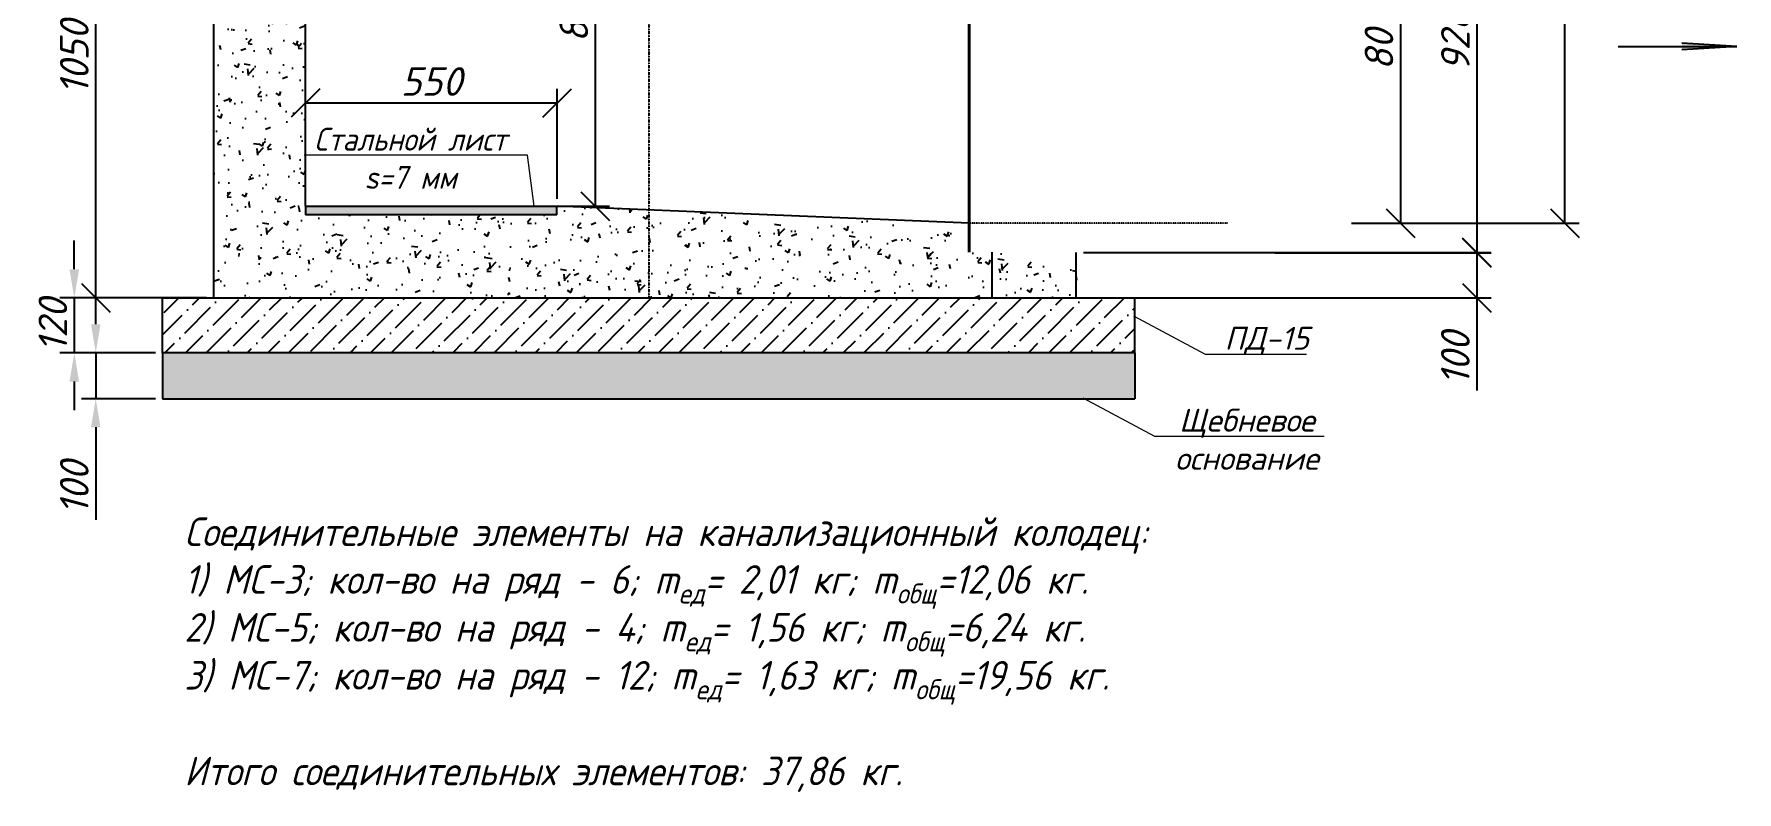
# Model space of a CAD drawing. Header units: millimetres. Extents: x 41756989 to 44740435, y 21258419 to 23626306.
# Drawn here: x 42561562 to 42635959, y 21998376 to 22031463 of the extents above; entities that cross this region are included whole.
import ezdxf
from ezdxf import colors
from ezdxf.entities.mleader import LeaderData, LeaderLine
from ezdxf.math import Vec2, Vec3

# ---------------------------------------------------------------- set-up
doc = ezdxf.new("R2010")
doc.units = ezdxf.units.MM
doc.linetypes.add('ACAD_ISO10W100', pattern=[18.5, 12, -3, 0.5, -3])
doc.linetypes.add('DASHED', pattern=[0.75, 0.5, -0.25])
doc.layers.add('ВК_К1_текст', color=34, linetype='Continuous')
doc.styles.add('note', font='isocpeur.ttf', dxfattribs={"width": 0.9, "oblique": 15})
doc.styles.get("Standard").update_dxf_attribs({"font": 'isocpeui.ttf'})
doc.dimstyles.new('ISO-25', dxfattribs={"dimtxt": 2.5, "dimasz": 2.5, "dimexe": 1.25, "dimexo": 0.625, "dimtad": 1, "dimtxsty": 'Standard', "dimcen": 2.5, "dimadec": 0, "dimazin": 0, "dimtfac": 1, "dimtmove": 0, "dimatfit": 3, "dimfxl": 1, "dimarcsym": 0})
pattern_1 = [(50, (-809614603.9, -416697185.7), (2186.216028, -191.2690265), [228.6, -2514.6]), (355, (-809614604, -416697185.7), (-422.921057, 2292.682143), [182.88, -2011.68701]), (100.4514447, (-809614421.7, -416697201.6), (1763.294965, 2101.413023), [194.2801056, -2137.082935]), (46.1842, (-809614604, -416696576), (3252.948491, -504.507935), [342.9, -3771.9]), (96.6355576, (-809614332.8, -416696618), (2848.849609, 2969.113495), [291.420278, -3205.627298]), (351.18415117, (-809614604, -416696576), (2848.849609, 2969.113495), [274.319605, -3017.516783]), (21, (-809614299.1, -416696728.5), (1819.3726952, -1227.1823782), [228.6, -2514.6]), (326, (-809614299, -416696728.5), (741.62434, 2210.2555935), [182.88, -2011.68]), (71.451445, (-809614147.5, -416696830.7), (2560.9970313, 983.0732266), [194.2801056, -2137.079251]), (37.5, (-809614603.9, -416697185.65), (37.063239, 1014.6604665), [0, -1987.296, 0, -2042.16, 0, -2019.3]), (7.5, (-809614603.9, -416697185.7), (801.8359501, 1202.1668978), [0, -1164.336, 0, -1941.576, 0, -769.62]), (327.5, (-809615283.6, -416697185.65), (1627.087142, -68.7449279), [0, -762, 0, -2377.44, 0, -3154.68]), (317.5, (-809615588.4, -416697185.7), (1777.5501766, 305.1178924), [0, -990.6, 0, -1578.864, 0, -2240.28])]

# ---------------------------------------------------------------- blocks, each defined once
blk = doc.blocks.new('_Oblique')
at = {"color": 0, "linetype": 'ByBlock', "lineweight": -2}
blk.add_line((-0.5, -0.5), (0.5, 0.5), dxfattribs=at)
blk = doc.blocks.new('*D76')
at = {"color": 0, "lineweight": -2, "transparency": 16777216}
for p, q in [((42618982, 22039204), (42621882, 22039204)), ((42621257, 22039204), (42621257, 22023204)), ((42619123, 22023204), (42621882, 22023204))]:
    blk.add_line(p, q, dxfattribs=at)
at = {"layer": 'Defpoints', "color": 0, "transparency": 16777216}
for p in [(42618669, 22039204), (42618810, 22023204), (42621257, 22023204)]:
    blk.add_point(p, dxfattribs=at)
at = {"color": 0, "lineweight": -2, "transparency": 16777216, "xscale": 1250, "yscale": 1250, "zscale": 1250}
for p, rotation in [((42621257, 22039204), 90), ((42621257, 22023204), 270)]:
    blk.add_blockref('_Oblique', p, dxfattribs=dict(at, rotation=rotation))
at = {"color": 0, "lineweight": 5, "transparency": 16777216, "insert": (42620319, 22031204), "char_height": 1250, "attachment_point": 5, "rotation": 90}
blk.add_mtext('800', dxfattribs=at)
blk = doc.blocks.new('*D81')
at = {"color": 0, "lineweight": -2, "transparency": 16777216}
for p, q in [((42573416, 22024268), (42573416, 22029080)), ((42584416, 22024268), (42584416, 22029080)), ((42573416, 22028455), (42584416, 22028455))]:
    blk.add_line(p, q, dxfattribs=at)
at = {"layer": 'Defpoints', "color": 0, "transparency": 16777216}
for p in [(42584416, 22028455), (42573416, 22023955), (42584416, 22023955)]:
    blk.add_point(p, dxfattribs=at)
at = {"color": 0, "lineweight": -2, "transparency": 16777216, "xscale": 1250, "yscale": 1250, "zscale": 1250, "rotation": 180}
blk.add_blockref('_Oblique', (42573416, 22028455), dxfattribs=at)
at = {"color": 0, "lineweight": -2, "transparency": 16777216, "xscale": 1250, "yscale": 1250, "zscale": 1250}
blk.add_blockref('_Oblique', (42584416, 22028455), dxfattribs=at)
at = {"color": 0, "lineweight": 5, "transparency": 16777216, "insert": (42578916, 22029393), "char_height": 1250, "attachment_point": 5}
blk.add_mtext('550', dxfattribs=at)
blk = doc.blocks.new('*D78')
at = {"color": 0, "lineweight": -2, "transparency": 16777216}
for p, q in [((42583728, 22040944), (42586705, 22040944)), ((42586080, 22040944), (42586080, 22023955)), ((42583728, 22023955), (42586705, 22023955))]:
    blk.add_line(p, q, dxfattribs=at)
at = {"layer": 'Defpoints', "color": 0, "transparency": 16777216}
for p in [(42583416, 22040944), (42583416, 22023955), (42586080, 22023955)]:
    blk.add_point(p, dxfattribs=at)
at = {"color": 0, "lineweight": -2, "transparency": 16777216, "xscale": 1250, "yscale": 1250, "zscale": 1250}
for p, rotation in [((42586080, 22040944), 90), ((42586080, 22023955), 270)]:
    blk.add_blockref('_Oblique', p, dxfattribs=dict(at, rotation=rotation))
at = {"color": 0, "lineweight": 5, "transparency": 16777216, "insert": (42585142, 22032450), "char_height": 1250, "attachment_point": 5, "rotation": 90}
blk.add_mtext('850', dxfattribs=at)
blk = doc.blocks.new('*D84')
at = {"color": 0, "lineweight": -2, "transparency": 16777216}
for p, q in [((42569103, 22040944), (42563632, 22040944)), ((42564257, 22019944), (42564257, 22040944)), ((42569103, 22019944), (42563632, 22019944))]:
    blk.add_line(p, q, dxfattribs=at)
at = {"layer": 'Defpoints', "color": 0, "transparency": 16777216}
for p in [(42564257, 22040944), (42569416, 22040944), (42569416, 22019944)]:
    blk.add_point(p, dxfattribs=at)
at = {"color": 0, "lineweight": -2, "transparency": 16777216, "xscale": 1250, "yscale": 1250, "zscale": 1250}
for p, rotation in [((42564257, 22040944), 90), ((42564257, 22019944), 270)]:
    blk.add_blockref('_Oblique', p, dxfattribs=dict(at, rotation=rotation))
at = {"color": 0, "lineweight": 5, "transparency": 16777216, "insert": (42563320, 22030444), "char_height": 1250, "attachment_point": 5, "rotation": 90}
blk.add_mtext('1050', dxfattribs=at)
blk = doc.blocks.new('*D85')
at = {"color": 0, "lineweight": -2, "transparency": 16777216}
for p, q in [((42563320, 22021194), (42563320, 22022444)), ((42563945, 22019944), (42562695, 22019944)), ((42563320, 22019944), (42563320, 22017544)), ((42566861, 22017544), (42562695, 22017544)), ((42563320, 22016294), (42563320, 22015044))]:
    blk.add_line(p, q, dxfattribs=at)
at = {"color": 0, "transparency": 16777216}
for points in [[(42563111, 22021194), (42563528, 22021194), (42563320, 22019944)], [(42563111, 22016294), (42563528, 22016294), (42563320, 22017544)]]:
    blk.add_solid(points, dxfattribs=at)
at = {"layer": 'Defpoints', "color": 0, "transparency": 16777216}
for p in [(42564257, 22019944), (42563320, 22017544), (42567174, 22017544)]:
    blk.add_point(p, dxfattribs=at)
at = {"color": 0, "lineweight": 5, "transparency": 16777216, "insert": (42562382, 22018744), "char_height": 1250, "attachment_point": 5, "rotation": 90}
blk.add_mtext('120', dxfattribs=at)
blk = doc.blocks.new('*D86')
at = {"color": 0, "lineweight": -2, "transparency": 16777216}
for p, q in [((42564257, 22018794), (42564257, 22020044)), ((42566861, 22017544), (42563632, 22017544)), ((42564257, 22017544), (42564257, 22015544)), ((42566861, 22015544), (42563632, 22015544)), ((42564257, 22014294), (42564257, 22010255))]:
    blk.add_line(p, q, dxfattribs=at)
at = {"color": 0, "transparency": 16777216}
for points in [[(42564049, 22018794), (42564466, 22018794), (42564257, 22017544)], [(42564049, 22014294), (42564466, 22014294), (42564257, 22015544)]]:
    blk.add_solid(points, dxfattribs=at)
at = {"layer": 'Defpoints', "color": 0, "transparency": 16777216}
for p in [(42567174, 22017544), (42564257, 22015544), (42567174, 22015544)]:
    blk.add_point(p, dxfattribs=at)
at = {"color": 0, "lineweight": 5, "transparency": 16777216, "insert": (42563320, 22011650), "char_height": 1250, "attachment_point": 5, "rotation": 90}
blk.add_mtext('100', dxfattribs=at)
blk = doc.blocks.new('*D77')
at = {"color": 0, "lineweight": -2, "transparency": 16777216}
for p, q in [((42621357, 22082444), (42629060, 22082444)), ((42628435, 22023204), (42628435, 22082444)), ((42621358, 22023204), (42629060, 22023204))]:
    blk.add_line(p, q, dxfattribs=at)
at = {"layer": 'Defpoints', "color": 0, "transparency": 16777216}
for p in [(42621044, 22082444), (42628435, 22082444), (42621045, 22023204)]:
    blk.add_point(p, dxfattribs=at)
at = {"color": 0, "lineweight": -2, "transparency": 16777216, "xscale": 1250, "yscale": 1250, "zscale": 1250}
for p, rotation in [((42628435, 22082444), 90), ((42628435, 22023204), 270)]:
    blk.add_blockref('_Oblique', p, dxfattribs=dict(at, rotation=rotation))
at = {"color": 0, "lineweight": 5, "transparency": 16777216, "insert": (42627497, 22052824), "char_height": 1250, "attachment_point": 5, "rotation": 90}
blk.add_mtext('2962', dxfattribs=at)
blk = doc.blocks.new('*D88')
at = {"color": 0, "lineweight": -2, "transparency": 16777216}
for p, q in [((42616007, 22040464), (42625219, 22040464)), ((42624594, 22040464), (42624594, 22021906)), ((42615766, 22021906), (42625219, 22021906))]:
    blk.add_line(p, q, dxfattribs=at)
at = {"layer": 'Defpoints', "color": 0, "transparency": 16777216}
for p in [(42615695, 22040464), (42615454, 22021906), (42624594, 22021906)]:
    blk.add_point(p, dxfattribs=at)
at = {"color": 0, "lineweight": -2, "transparency": 16777216, "xscale": 1250, "yscale": 1250, "zscale": 1250}
for p, rotation in [((42624594, 22040464), 90), ((42624594, 22021906), 270)]:
    blk.add_blockref('_Oblique', p, dxfattribs=dict(at, rotation=rotation))
at = {"color": 0, "lineweight": 5, "transparency": 16777216, "insert": (42623656, 22031185), "char_height": 1250, "attachment_point": 5, "rotation": 90}
blk.add_mtext('928', dxfattribs=at)
blk = doc.blocks.new('_None')
blk = doc.blocks.new('*D92')
at = {"color": 0, "lineweight": -2, "transparency": 16777216}
for p, q in [((42607408, 22021931), (42625219, 22021931)), ((42624594, 22021931), (42624594, 22019944)), ((42607408, 22019944), (42625219, 22019944)), ((42624594, 22019944), (42624594, 22015905))]:
    blk.add_line(p, q, dxfattribs=at)
at = {"layer": 'Defpoints', "color": 0, "transparency": 16777216}
for p in [(42607095, 22021931), (42607095, 22019944), (42624594, 22019944)]:
    blk.add_point(p, dxfattribs=at)
at = {"color": 0, "lineweight": -2, "transparency": 16777216, "xscale": 1250, "yscale": 1250, "zscale": 1250}
for p, rotation in [((42624594, 22021931), 90), ((42624594, 22019944), 270)]:
    blk.add_blockref('_Oblique', p, dxfattribs=dict(at, rotation=rotation))
at = {"color": 0, "lineweight": 5, "transparency": 16777216, "insert": (42623656, 22017300), "char_height": 1250, "attachment_point": 5, "rotation": 90}
blk.add_mtext('100', dxfattribs=at)

msp = doc.modelspace()

# ---------------------------------------------------------------- hatches: boundary and pattern name
at = {"transparency": 33554567}
h = msp.add_hatch(dxfattribs=at)
h.set_pattern_fill('AR-CONC', color=256, scale=12)
h.set_pattern_definition(pattern_1)
h.paths.add_polyline_path([(42569415.751, 22019944.46), (42588415.751, 22019944.46), (42588415.751, 22023788.588), (42584415.751, 22023955.481), (42584403.27, 22023955.481), (42584403.27, 22023575.945), (42573415.751, 22023575.945), (42573415.751, 22023955.481), (42573415.751, 22040944.46), (42569415.751, 22040944.46)])
h = msp.add_hatch()
h.set_pattern_fill('ANSI31', color=256, scale=1.066667)
h.set_pattern_definition([(45, (41206525.9979, 17042246.12908), (-0.0942809041582, 0.0942809041582), [])])
h.paths.add_polyline_path([(42635958.566, 22030917.073), (42633552.639, 22030917.073), (42633552.639, 22030772.962)])
h.paths.add_polyline_path([(42633552.639, 22031061.184), (42633552.639, 22030917.073), (42635958.566, 22030917.073)])
h = msp.add_hatch(color=256)
h.dxf.hatch_style = 1
h.paths.add_polyline_path([(42573415.751, 22023955.481), (42573415.751, 22023575.945), (42584403.27, 22023575.945), (42584403.27, 22023955.481)])
h = msp.add_hatch(dxfattribs=at)
h.set_pattern_fill('AR-CONC', color=256, scale=12)
h.set_pattern_definition(pattern_1)
h.paths.add_polyline_path([(42588415.751, 22023788.588), (42588415.751, 22019944.46), (42603415.751, 22019944.46), (42603415.751, 22021941.512), (42602415.751, 22021944.46), (42602415.751, 22023204.46)])
h.paths.add_polyline_path([(42603415.751, 22021941.512), (42603415.751, 22019944.46), (42607095.348, 22019944.46), (42607095.348, 22021930.663)])
at = {"transparency": 33554539}
h = msp.add_hatch(dxfattribs=at)
h.set_pattern_fill('ANSI36', color=256, scale=200)
h.set_pattern_definition([(45, (-809614603.9, -416697185.65), (336.75960454, 1234.78521665), [1587.5, -317.5, 0, -317.5])])
h.paths.add_polyline_path([(42609657.886, 22019944.46), (42567173.616, 22019944.46), (42567173.616, 22017544.46), (42609657.886, 22017544.46)])
at = {"transparency": 33554567}
h = msp.add_hatch(dxfattribs=at)
h.set_pattern_fill('AR-CONC', color=256, scale=10)
h.set_pattern_definition([(50, (-809614603.9, -416697185.7), (1821.84669, -159.3908554), [190.5, -2095.5]), (355, (-809614604, -416697185.7), (-352.4342142, 1910.5684524), [152.4, -1676.4058417]), (100.4514447, (-809614452.1, -416697199), (1469.412471, 1751.177519), [161.900088, -1780.902446]), (46.1842, (-809614604, -416696677.7), (2710.790409, -420.4232793), [285.75, -3143.25]), (96.6355576, (-809614378, -416696712.7), (2374.0413405, 2474.261246), [242.850231, -2671.356082]), (351.18415117, (-809614604, -416696677.7), (2374.041341, 2474.261246), [228.599671, -2514.597319]), (21, (-809614349.9, -416696804.7), (1516.1439127, -1022.6519819), [190.5, -2095.5]), (326, (-809614350, -416696804.7), (618.0202835, 1841.8796612), [152.4, -1676.4]), (71.451445, (-809614223.6, -416696889.9), (2134.1641928, 819.227689), [161.900088, -1780.899376]), (37.5, (-809614603.9, -416697185.65), (30.8860325, 845.55038873), [0, -1656.08, 0, -1701.8, 0, -1682.75]), (7.5, (-809614603.9, -416697185.65), (668.1966251, 1001.8057482), [0, -970.28, 0, -1617.98, 0, -641.35]), (327.5, (-809615170.3, -416697185.65), (1355.90595167, -57.28743993), [0, -635, 0, -1981.2, 0, -2628.9]), (317.5, (-809615424.3, -416697185.7), (1481.2918139, 254.2649103), [0, -825.5, 0, -1315.72, 0, -1866.9])])
h.paths.add_polyline_path([(42609657.886, 22017544.46), (42567173.616, 22017544.46), (42567173.616, 22015544.46), (42609657.886, 22015544.46)])

# ---------------------------------------------------------------- linework, layer by layer
at = {"color": 1, "linetype": 'ACAD_ISO10W100', "ltscale": 0.02}
msp.add_line((42588415.751, 22082444.46), (42588415.751, 22019944.46), dxfattribs=at)
for p, q in [((42569415.751, 22019944.46), (42569415.751, 22040944.46)), ((42573415.751, 22023955.481), (42573415.751, 22040944.46)), ((42635958.566, 22030917.073), (42633552.639, 22031061.184)), ((42630774.112, 22030917.073), (42635958.566, 22030917.073)), ((42635958.566, 22030917.073), (42633552.639, 22030772.962)), ((42573415.751, 22023955.481), (42584415.751, 22023955.481)), ((42573415.751, 22023955.481), (42573415.751, 22023575.945)), ((42584403.27, 22023575.945), (42584403.27, 22023956.002)), ((42602415.751, 22023204.46), (42584415.751, 22023955.481)), ((42584403.27, 22023575.945), (42573415.751, 22023575.945)), ((42603415.751, 22019944.46), (42603415.751, 22021944.46)), ((42607095.348, 22019944.46), (42607095.348, 22021930.663)), ((42567173.616, 22019944.46), (42609657.886, 22019944.46)), ((42567173.616, 22017544.46), (42567173.616, 22019944.46)), ((42609657.886, 22017544.46), (42609657.886, 22019944.46)), ((42609657.886, 22017544.46), (42567173.616, 22017544.46)), ((42567173.616, 22017544.46), (42567173.616, 22015544.46)), ((42609657.886, 22017544.46), (42609657.886, 22015544.46)), ((42567173.616, 22015544.46), (42609657.886, 22015544.46))]:
    msp.add_line(p, q)
at = {"lineweight": 40}
msp.add_line((42602415.751, 22040464.46), (42602415.751, 22021944.46), dxfattribs=at)
at = {"linetype": 'DASHED', "ltscale": 0.1}
msp.add_line((42613707.938, 22023204.46), (42602415.751, 22023204.46), dxfattribs=at)

# ---------------------------------------------------------------- texts
at = {"insert": (42568126.515, 22010360.935), "char_height": 1250, "width": 71749.97335, "attachment_point": 1, "style": 'note'}
msp.add_mtext('\\A1;Соединительные элементы на канализационный колодец:\\P1) МС-3; кол-во на ряд - 6; m{\\H0.7x;\\S^ ед;}= 2,01 кг; m{\\H0.7x;\\S^ общ;}=12,06 кг.\\P2) МС-5; кол-во на ряд - 4; m{\\H0.7x;\\S^ ед;\\H1.4286x;= 1,56 кг; }m{\\H0.7x;\\S^ общ;\\H1.4286x;=6,24 кг.\\P}3) МС-7; кол-во на ряд - 12; m{\\H0.7x;\\S^ ед;\\H1.4286x;= 1,63 кг; }m{\\H0.7x;\\S^ общ;\\H1.4286x;=19,56 кг.\\P\\PИтого соединительных элементов: 37,86 кг.}', dxfattribs=at)

# ---------------------------------------------------------------- dimensions: what is measured, and where the dimension line sits
at = {"lineweight": 5}
for base, p1, p2, override, picture, middle in [((42628434.959, 22082444.46), (42621045.382, 22023204.46), (42621044.483, 22082444.46), {"dimscale": 500, "dimlfac": 0.05, "dimblk1": 'Oblique', "dimblk2": 'Oblique', "dimsah": 1}, '*D77', (42627497.459, 22052824.46)), ((42564257.299, 22040944.46), (42569415.751, 22019944.46), (42569415.751, 22040944.46), {"dimscale": 500, "dimlfac": 0.05, "dimblk1": 'Oblique', "dimblk2": 'Oblique', "dimsah": 1}, '*D84', (42563319.799, 22030444.46)), ((42621256.626, 22023204.46), (42618669.024, 22039204.46), (42618810.153, 22023204.46), {"dimscale": 500, "dimlfac": 0.05, "dimblk1": 'Oblique', "dimblk2": 'Oblique', "dimsah": 1}, '*D76', (42620319.126, 22031204.46)), ((42564257.299, 22015544.46), (42567173.616, 22017544.46), (42567173.616, 22015544.46), {"dimscale": 500, "dimlfac": 0.05}, '*D86', (42563319.799, 22011649.574))]:
    dim = msp.add_linear_dim(base=base, p1=p1, p2=p2, angle=90, dimstyle='ISO-25', override=override, dxfattribs=at)
    dim.commit()
    dim.dimension.update_dxf_attribs({"geometry": picture, "text_midpoint": middle})
for base, p1, p2, text, override, picture, middle in [((42586079.591, 22023955.481), (42583415.751, 22040944.46), (42583415.751, 22023955.481), '850', {"dimscale": 500, "dimdec": 0, "dimlfac": 0.05, "dimblk1": 'Oblique', "dimblk2": 'Oblique', "dimsah": 1}, '*D78', (42585142.091, 22032449.971)), ((42624593.558, 22021906.019), (42615694.533, 22040464.46), (42615453.831, 22021906.019), '928', {"dimscale": 500, "dimlfac": 0.05, "dimblk1": 'Oblique', "dimblk2": 'Oblique', "dimsah": 1}, '*D88', (42623656.058, 22031185.24)), ((42624593.558, 22019944.46), (42607095.348, 22021930.663), (42607095.348, 22019944.46), '100', {"dimscale": 500, "dimlfac": 0.05, "dimblk1": 'Oblique', "dimblk2": 'Oblique', "dimsah": 1}, '*D92', (42623656.058, 22017299.574))]:
    dim = msp.add_linear_dim(base=base, p1=p1, p2=p2, angle=90, text=text, dimstyle='ISO-25', override=override, dxfattribs=at)
    dim.commit()
    dim.dimension.update_dxf_attribs({"geometry": picture, "text_midpoint": middle})
dim = msp.add_linear_dim(base=(42584415.751, 22028455.462), p1=(42573415.751, 22023955.481), p2=(42584415.751, 22023955.481), dimstyle='ISO-25', override={"dimscale": 500, "dimlfac": 0.05, "dimblk1": 'Oblique', "dimblk2": 'Oblique', "dimsah": 1}, dxfattribs=at)
dim.commit()
dim.dimension.update_dxf_attribs({"geometry": '*D81', "text_midpoint": (42578915.751, 22029392.962)})
dim = msp.add_linear_dim(base=(42563319.799, 22017544.46), p1=(42564257.299, 22019944.46), p2=(42567173.616, 22017544.46), angle=90, dimstyle='ISO-25', override={"dimscale": 500, "dimlfac": 0.05}, dxfattribs=at)
dim.commit()
dim.dimension.update_dxf_attribs({"geometry": '*D85', "text_midpoint": (42563319.799, 22018744.46), "dimtype": 160})

# ---------------------------------------------------------------- leaders
at = {"layer": 'ВК_К1_текст', "color": 0, "linetype": 'Continuous', "lineweight": 5}
ml = msp.add_multileader_mtext('Standard', dxfattribs=at)
ml.set_content('Стальной лист\\Ps=7 мм', style='note')
ml.set_leader_properties(lineweight=15)
ml.set_arrow_properties(name='NONE')
ml.build(insert=Vec2(0, 0))
ml.multileader.update_dxf_attribs({"text_left_attachment_type": 6, "text_right_attachment_type": 6, "dogleg_length": 0.1, "arrow_head_size": 1000, "scale": 20})
ctx = ml.context
ctx.base_point, ctx.scale, ctx.char_height, ctx.arrow_head_size, ctx.landing_gap_size, ctx.plane_origin = Vec3(42572930.171, 22026172.492), 20, 1000, 1000, 800, Vec3(42546910.506, 21453417.523)
ctx.left_attachment, ctx.right_attachment, ctx.text_align_type = 6, 6, 1
notes = []
notes.append((ctx, [(1, (1, 1, 0), (42583118.12, 22026172.492), (-1, 0), 40, [(0, [(42583415.751, 22023955.481)], 0, [])])]))
ctx.mtext.insert, ctx.mtext.alignment, ctx.mtext.flow_direction = Vec3(42578004.146, 22027372.492), 2, 5
ml = msp.add_multileader_mtext('Standard', dxfattribs=at)
ml.set_content('{\\fISOCPEUR|b0|i1|c204|p34;\\Q0;\\W1;ПД-15}', style='note')
ml.set_leader_properties(lineweight=15)
ml.set_arrow_properties(name='NONE')
ml.build(insert=Vec2(0, 0))
ml.multileader.update_dxf_attribs({"text_left_attachment_type": 6, "text_right_attachment_type": 6, "dogleg_length": 0.1, "arrow_head_size": 1000, "scale": 20})
ctx = ml.context
ctx.base_point, ctx.scale, ctx.char_height, ctx.arrow_head_size, ctx.landing_gap_size, ctx.plane_origin = Vec3(42612766.027, 22017482.743), 20, 1000, 1000, 800, Vec3(42586407.523, 21448621.356)
ctx.left_attachment, ctx.right_attachment, ctx.text_align_type = 6, 6, 1
notes.append((ctx, [(0, (1, 1, 0), (42612726.027, 22017482.743), (1, 0), 40, [(0, [(42609587.978, 22019159.314)], 0, [])])]))
ctx.mtext.insert, ctx.mtext.alignment, ctx.mtext.flow_direction = Vec3(42615419.057, 22018682.743), 2, 5
ml = msp.add_multileader_mtext('Standard', dxfattribs=at)
ml.set_content('{\\fISOCPEUR|b0|i1|c204|p34;\\Q0;\\W1;Щебневое\\Pоснование}', style='note')
ml.set_leader_properties(lineweight=15)
ml.set_arrow_properties(name='NONE')
ml.build(insert=Vec2(0, 0))
ml.multileader.update_dxf_attribs({"text_left_attachment_type": 6, "text_right_attachment_type": 6, "dogleg_length": 0.1, "arrow_head_size": 1000, "scale": 20})
ctx = ml.context
ctx.base_point, ctx.scale, ctx.char_height, ctx.arrow_head_size, ctx.landing_gap_size, ctx.plane_origin = Vec3(42610555.715, 22013905.238), 20, 1000, 1000, 800, Vec3(42584197.212, 21445043.852)
ctx.left_attachment, ctx.right_attachment, ctx.text_align_type = 6, 6, 1
notes.append((ctx, [(0, (1, 1, 0), (42610515.715, 22013905.238), (1, 0), 40, [(0, [(42607377.667, 22015581.81)], 0, [])])]))
ctx.mtext.insert, ctx.mtext.alignment, ctx.mtext.flow_direction = Vec3(42614547.003, 22015105.238), 2, 5
for ctx, leaders in notes:
    for number, flags, end, landing, length, lines in leaders:
        leader = LeaderData()
        leader.index, (leader.has_last_leader_line, leader.has_dogleg_vector, leader.attachment_direction) = number, flags
        leader.last_leader_point, leader.dogleg_vector, leader.dogleg_length = Vec3(end), Vec3(landing), length
        for number, points, colour, breaks in lines:
            line = LeaderLine()
            line.index, line.vertices, line.color, line.breaks = number, Vec3.list(points), colors.encode_raw_color(colour), breaks
            leader.lines.append(line)
        ctx.leaders.append(leader)

doc.saveas('drawing.dxf')
